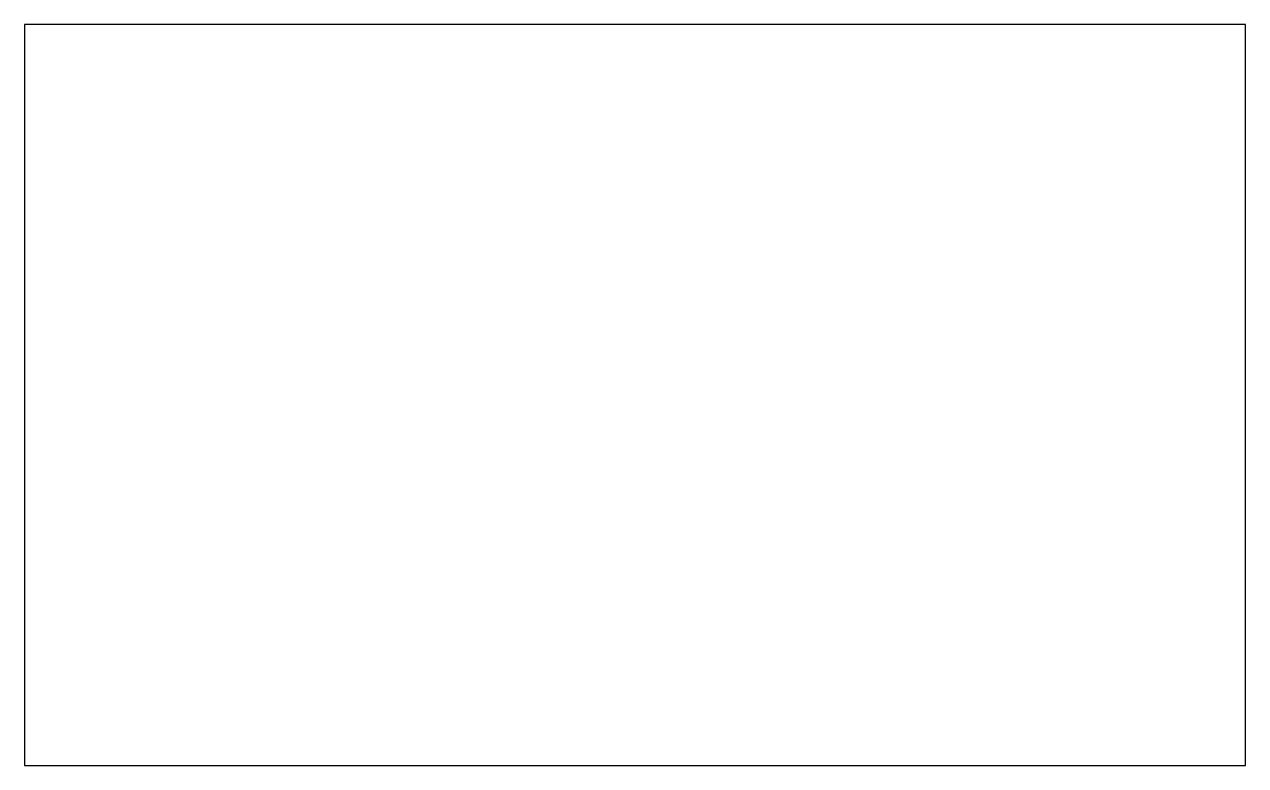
# Model space of a CAD drawing. Header units: millimetres. Extents: x 0.15 to 1.93, y 0.13 to 1.22.
import ezdxf

# ---------------------------------------------------------------- set-up
doc = ezdxf.new("R2010")
doc.units = ezdxf.units.MM
doc.layers.get('0').update_dxf_attribs({"linetype": 'CONTINUOUS', "lineweight": 25})

msp = doc.modelspace()

# ---------------------------------------------------------------- linework, layer by layer
msp.add_lwpolyline([(0.1487, 0.1328), (1.933, 0.1328), (1.933, 1.2161), (0.1487, 1.2161)], close=True)

doc.saveas('drawing.dxf')
